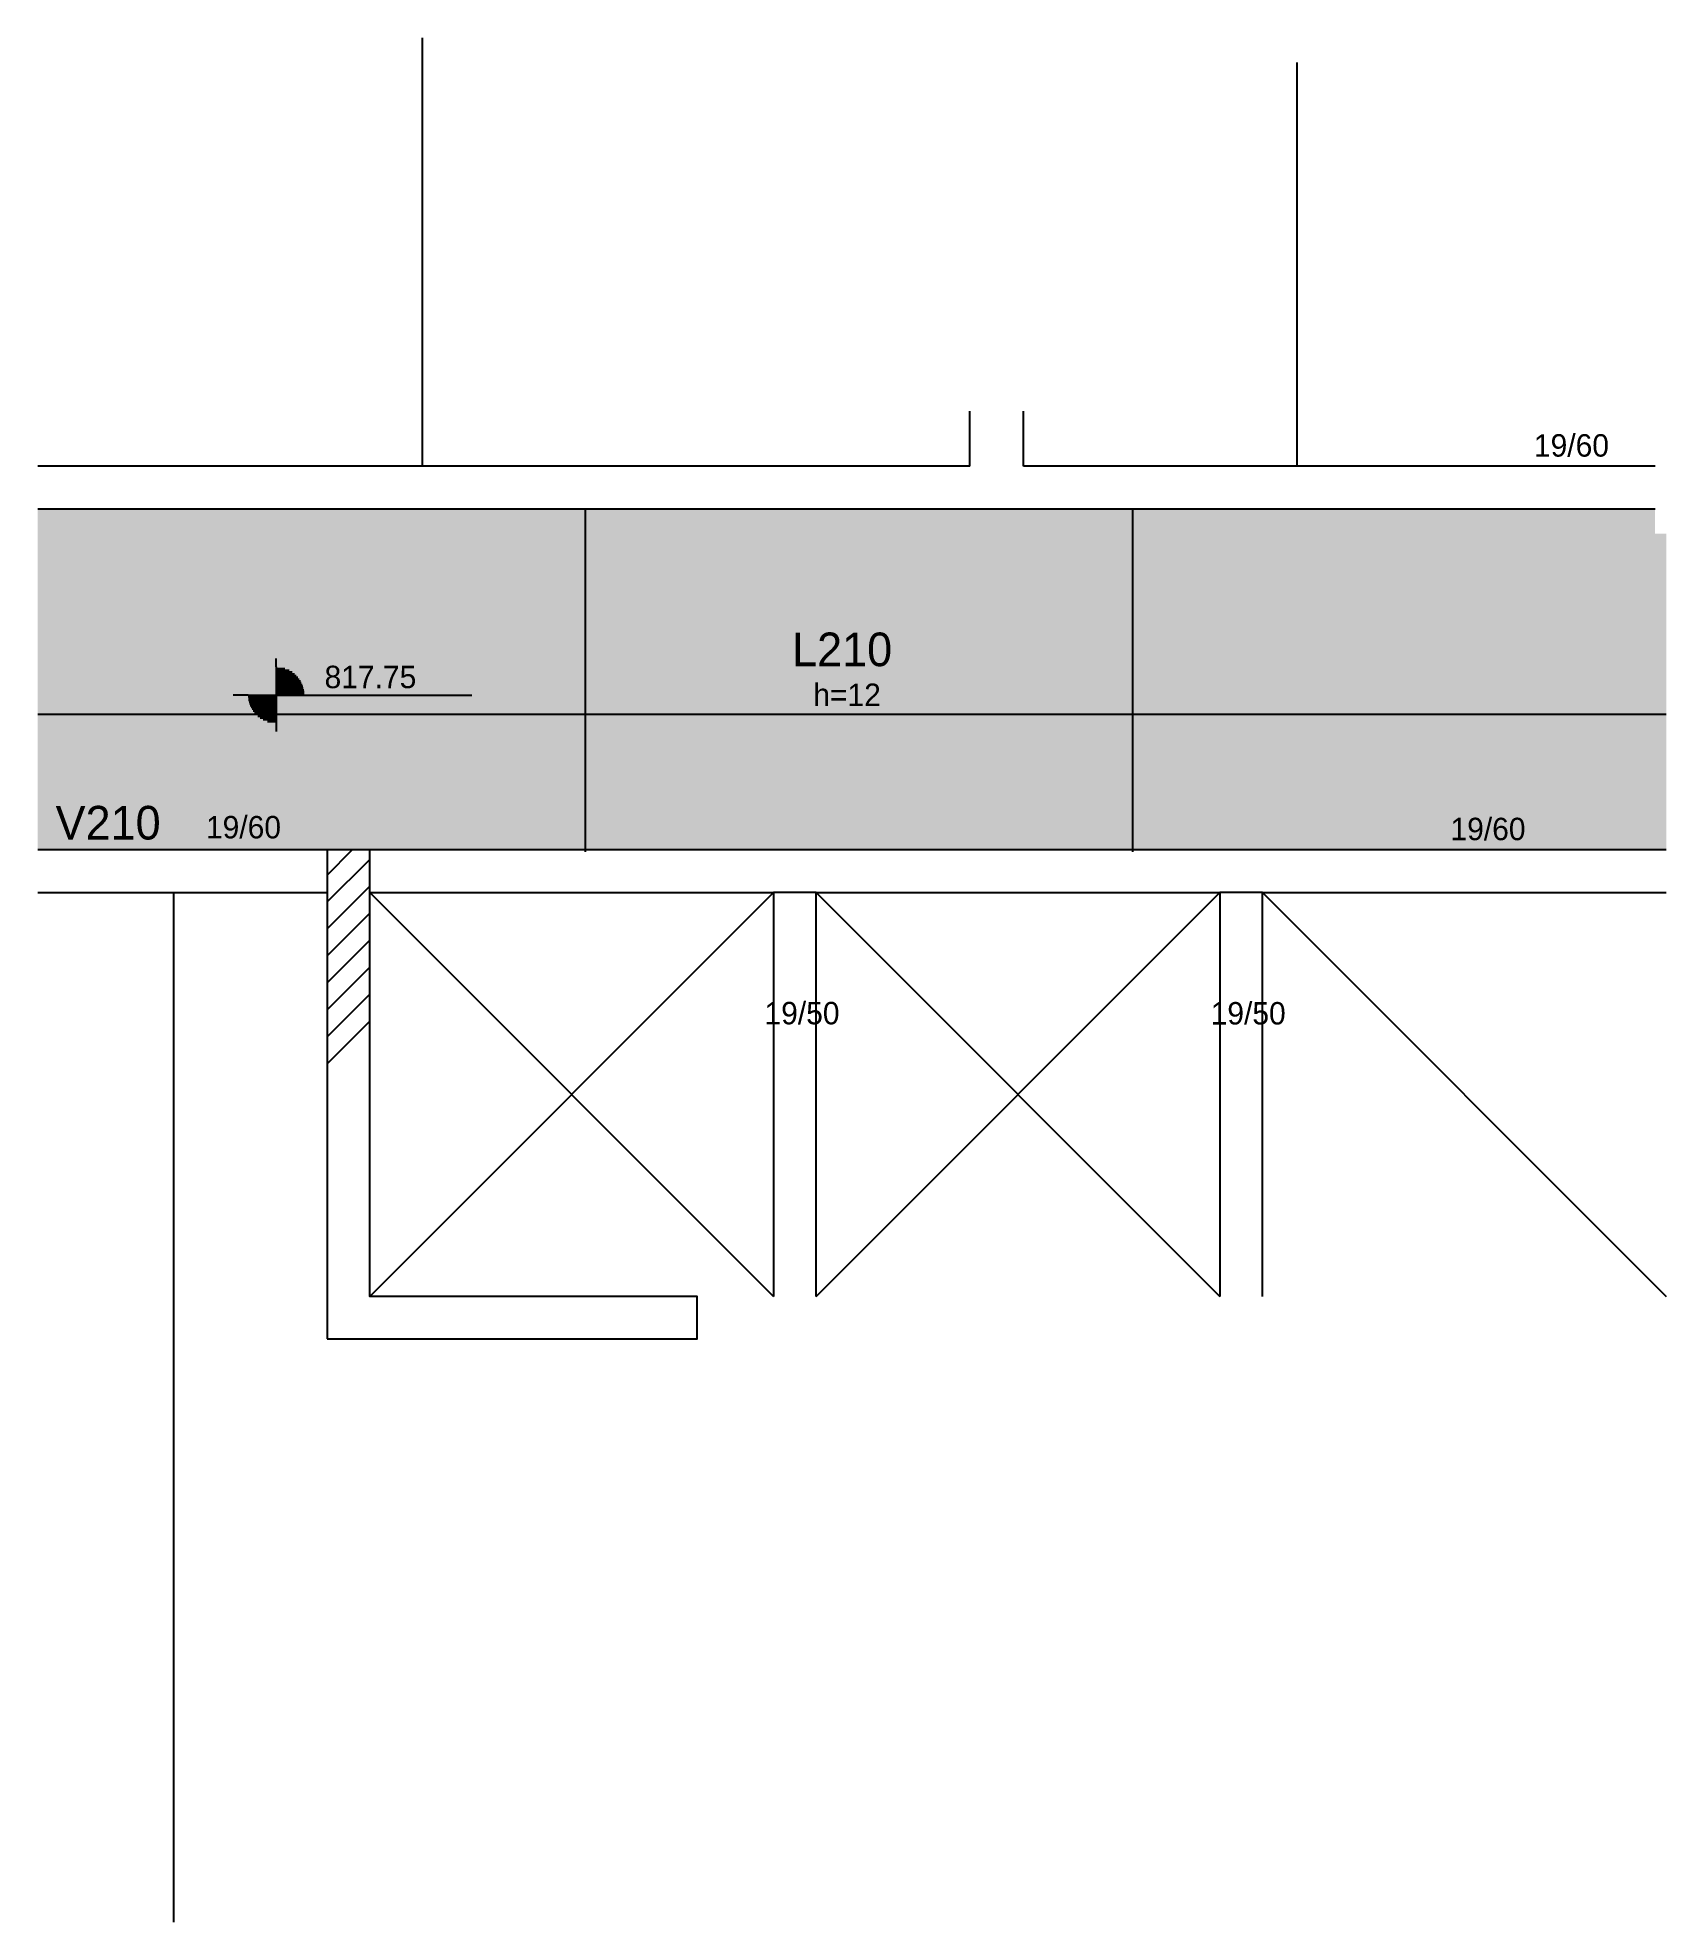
# Model space of a CAD drawing. Header units: metres. Extents: x 5378 to 6104, y 1701 to 2541.
import ezdxf

# ---------------------------------------------------------------- set-up
doc = ezdxf.new("R2010")
doc.units = ezdxf.units.M
for name, color, linetype in [('1', 7, 'Continuous'), ('3', 7, 'Continuous'), ('4', 7, 'Continuous'), ('7', 7, 'Continuous'), ('Painéis', 7, 'Continuous'), ('REAPROVEITAMENTO', 7, 'Continuous')]:
    doc.layers.add(name, color=color, linetype=linetype)

msp = doc.modelspace()

# ---------------------------------------------------------------- hatches: boundary and pattern name
at = {"layer": 'REAPROVEITAMENTO'}
h = msp.add_hatch(color=7, dxfattribs=at)
h.dxf.hatch_style = 1
h.paths.add_polyline_path([(6104.36, 2319.58), (6099.36, 2319.58), (6099.36, 2319.58), (6099.36, 2330.58), (6099.36, 2330.58), (5378.36, 2330.58), (5378.36, 2330.58), (5378.36, 2178.58), (5378.36, 2178.58), (6104.36, 2178.58), (6104.36, 2178.58), (6104.36, 2319.58)])

# ---------------------------------------------------------------- linework, layer by layer
at = {"layer": '1', "color": 7, "lineweight": 25}
for p, q in [((5526.36, 1979.58), (5706.36, 2159.58)), ((5526.36, 2159.58), (5706.36, 1979.58)), ((5526.36, 1979.58), (5706.36, 2159.58)), ((5526.36, 2159.58), (5706.36, 1979.58)), ((5725.36, 1979.58), (5905.36, 2159.58)), ((5725.36, 2159.58), (5905.36, 1979.58)), ((5725.36, 1979.58), (5905.36, 2159.58)), ((5725.36, 2159.58), (5905.36, 1979.58)), ((5924.36, 2159.58), (6104.36, 1979.58)), ((5924.36, 2159.58), (6104.36, 1979.58))]:
    msp.add_line(p, q, dxfattribs=at)
at = {"layer": '3', "color": 7, "lineweight": 25}
for p, q in [((5793.86, 2349.58), (5793.86, 2374.08)), ((5817.86, 2349.58), (5817.86, 2374.08)), ((5484.68, 2260.1), (5484.68, 2263.86)), ((5484.68, 2260.1), (5484.68, 2235.1)), ((5484.68, 2259.49), (5488.53, 2259.49)), ((5484.68, 2258.7), (5490.43, 2258.7)), ((5484.68, 2257.9), (5491.75, 2257.9)), ((5484.68, 2257.11), (5492.79, 2257.11)), ((5484.68, 2256.32), (5493.64, 2256.32)), ((5484.68, 2255.52), (5494.35, 2255.52)), ((5484.68, 2254.73), (5494.94, 2254.73)), ((5484.68, 2253.94), (5495.45, 2253.94)), ((5484.68, 2253.15), (5495.88, 2253.15)), ((5484.68, 2252.35), (5496.24, 2252.35)), ((5484.68, 2251.56), (5496.54, 2251.56)), ((5472.18, 2247.6), (5465.55, 2247.6)), ((5472.18, 2247.6), (5497.18, 2247.6)), ((5484.68, 2246.8), (5472.18, 2246.8)), ((5484.68, 2246.01), (5472.28, 2246.01)), ((5484.68, 2245.22), (5472.41, 2245.22)), ((5484.68, 2244.42), (5472.59, 2244.42)), ((5484.68, 2243.63), (5472.83, 2243.63)), ((5484.68, 2242.84), (5473.12, 2242.84)), ((5484.68, 2250.77), (5496.77, 2250.77)), ((5484.68, 2249.97), (5496.95, 2249.97)), ((5484.68, 2249.18), (5497.08, 2249.18)), ((5484.68, 2248.39), (5497.18, 2248.39)), ((5497.18, 2247.6), (5571.96, 2247.6)), ((5484.68, 2242.05), (5473.48, 2242.05)), ((5484.68, 2241.25), (5473.91, 2241.25)), ((5484.68, 2240.46), (5474.42, 2240.46)), ((5484.68, 2239.67), (5475.02, 2239.67)), ((5484.68, 2238.87), (5475.73, 2238.87)), ((5484.68, 2238.08), (5476.57, 2238.08)), ((5484.68, 2237.29), (5477.61, 2237.29)), ((5484.68, 2236.5), (5478.93, 2236.5)), ((5484.68, 2235.7), (5480.83, 2235.7)), ((5484.68, 2235.1), (5484.68, 2231.41)), ((5507.36, 2167.38), (5518.57, 2178.58)), ((5507.36, 2155.36), (5526.36, 2174.36)), ((5507.36, 2143.34), (5526.36, 2162.34)), ((5507.36, 2131.32), (5526.36, 2150.32)), ((5507.36, 2119.3), (5526.36, 2138.3)), ((5507.36, 2107.27), (5526.36, 2126.27)), ((5507.36, 2095.25), (5526.36, 2114.25)), ((5507.36, 2083.23), (5526.36, 2102.23))]:
    msp.add_line(p, q, dxfattribs=at)
for points in [[(5793.86, 2349.58), (5378.36, 2349.58)], [(6099.36, 2349.58), (5817.86, 2349.58)], [(5378.36, 2330.58), (5820.86, 2330.58)], [(5820.86, 2330.58), (6099.36, 2330.58)], [(5507.36, 2178.58), (5378.36, 2178.58)], [(5715.86, 2178.58), (5526.36, 2178.58)], [(5914.86, 2178.58), (5715.86, 2178.58)], [(6104.36, 2178.58), (5914.86, 2178.58)], [(5378.36, 2159.58), (5507.36, 2159.58)], [(5526.36, 2159.58), (5706.36, 2159.58)], [(5706.36, 2159.58), (5706.36, 1979.58)], [(5725.36, 2159.58), (5706.36, 2159.58)], [(5725.36, 2159.58), (5905.36, 2159.58)], [(5725.36, 1979.58), (5725.36, 2159.58)], [(5905.36, 2159.58), (5905.36, 1979.58)], [(5924.36, 2159.58), (5905.36, 2159.58)], [(5924.36, 2159.58), (6104.36, 2159.58)], [(5924.36, 1979.58), (5924.36, 2159.58)]]:
    msp.add_lwpolyline(points, dxfattribs=at)
at = {"layer": '7', "color": 7, "lineweight": 25}
msp.add_lwpolyline([(5507.36, 1960.58), (5672.36, 1960.58), (5672.36, 1979.58), (5526.36, 1979.58), (5526.36, 2178.58), (5507.36, 2178.58), (5507.36, 1960.58)], dxfattribs=at)
at = {"layer": 'Painéis', "color": 7, "lineweight": 25}
for p, q in [((5549.86, 2349.58), (5549.86, 2540.58)), ((5939.86, 2349.58), (5939.86, 2529.55)), ((5622.36, 2330.58), (5622.36, 2177.66)), ((5866.36, 2330.58), (5866.36, 2177.66)), ((5378.36, 2239.08), (6104.36, 2239.08)), ((5438.86, 2159.58), (5438.86, 1700.58))]:
    msp.add_line(p, q, dxfattribs=at)

# ---------------------------------------------------------------- texts
at = {"layer": '3', "color": 7, "lineweight": 25}
for s, p in [('19/60', (6045.35, 2353.86)), ('817.75', (5506.24, 2250.65)), ('h=12', (5724.1, 2242.72)), ('19/60', (5453.37, 2183.7)), ('19/60', (6008.15, 2182.9)), ('19/50', (5702.35, 2100.82)), ('19/50', (5901.24, 2100.75))]:
    msp.add_text(s, height=10, dxfattribs=at).set_placement(p)
at = {"layer": '4', "color": 7, "lineweight": 25}
for s, p in [('L210', (5714.65, 2260.45)), ('V210', (5386.33, 2183.19))]:
    msp.add_text(s, height=15, dxfattribs=at).set_placement(p)

doc.saveas('drawing.dxf')
